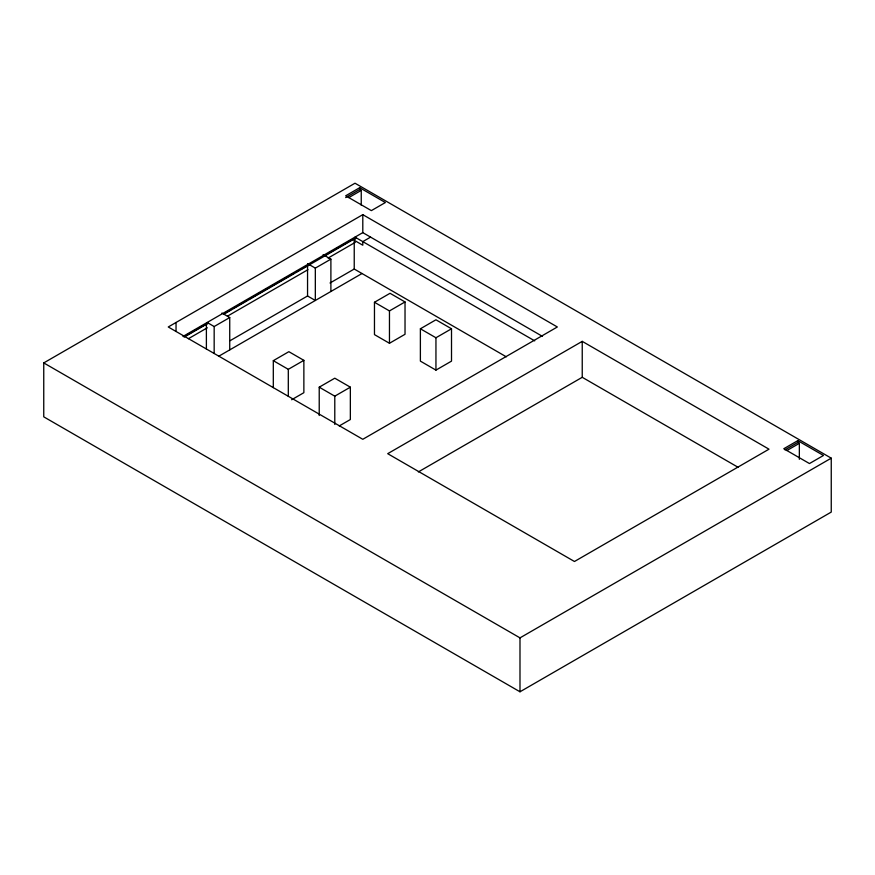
<?xml version="1.0" encoding="UTF-8"?>
<svg xmlns="http://www.w3.org/2000/svg" width="875" height="875" viewBox="0 0 875 875"><rect width="100%" height="100%" fill="white"/><g stroke="black" fill="none" stroke-linecap="round" stroke-linejoin="round"><path stroke-width="1.31" d="M43.75 362.917L355.009 183.214L831.25 458.161L831.25 512.083L519.991 691.786L43.75 416.839L43.75 362.917L519.991 637.875L831.25 458.161M359.68 187.709L345.68 195.792L371.361 210.623L385.361 202.53L359.68 187.709L359.68 189.503L345.68 197.586M348.786 197.586L361.244 190.4L361.244 205.231M362.797 214.659L168.252 326.977L362.797 439.294L557.342 326.977L362.797 214.659L362.797 232.63L182.952 336.459M186.791 335.147L205.231 324.505M224.295 313.491L231.328 309.433M233.68 308.077L246.575 300.628M248.916 299.283L293.475 273.558M295.827 272.202L298.167 270.845M300.508 269.489L309.52 264.775M325.412 255.117L354.233 238.47L354.233 269.03L506.297 356.814M184.144 337.148L208.359 323.17L206.391 323.837L206.391 349.07M223.923 314.191L356.202 237.814L354.233 240.275L362.797 245.219L362.797 241.62L370.573 237.125M188.377 338.723L207.32 327.786M227.445 316.17L307.956 269.686M328.092 258.059L355.316 242.342M207.167 322.492L214.167 326.528L229.731 317.548L229.731 349.891M307.552 263.637L315.328 268.122L330.892 259.142L330.892 291.484M230.158 340.659L307.552 295.98L315.328 300.475L315.328 268.122M330.028 282.997L354.233 269.03M218.619 356.311L362.02 273.514M273.306 387.636L273.306 360.675L288.87 351.684L303.866 360.347L303.866 392.689L291.637 399.755M374.467 302.269L390.031 293.289L405.027 301.941L405.027 334.283L389.462 343.273L374.467 334.622L374.467 302.269L389.462 310.92L405.027 301.941M273.306 360.675L288.302 369.327L303.866 360.347M319.222 415.483L319.222 387.177L334.786 378.197L350.35 387.177L350.35 419.53L339.227 425.95M420.383 328.781L435.947 319.791L451.511 328.781L451.511 361.123L435.947 370.114L420.383 361.123L420.383 328.781L435.947 337.761L451.511 328.781M319.222 387.177L334.786 396.167L350.35 387.177M582.236 341.359L387.702 453.677L574.459 561.498L768.994 449.181L582.236 341.359L582.236 377.3L418.348 471.92M797.792 440.639L783.781 448.733L809.463 463.553L823.473 455.47L797.792 440.639L797.792 442.444L784.952 449.859M786.898 450.527L799.345 443.341L799.345 459.309M359.68 189.503L361.244 190.4M797.792 442.444L799.345 443.341M362.797 232.63L542.489 336.383M355.009 237.125L534.712 340.867M582.236 377.3L738.259 467.381M323.116 254.647L330.892 259.142M221.944 313.053L229.731 317.548M519.991 637.875L519.991 691.786M435.947 337.761L435.947 370.114M389.462 310.92L389.462 343.273M334.786 396.167L334.786 424.473M307.552 265.431L307.552 295.98M288.302 369.327L288.302 396.287M214.167 326.528L214.167 353.489M176.039 322.492L176.039 331.472"/></g></svg>
